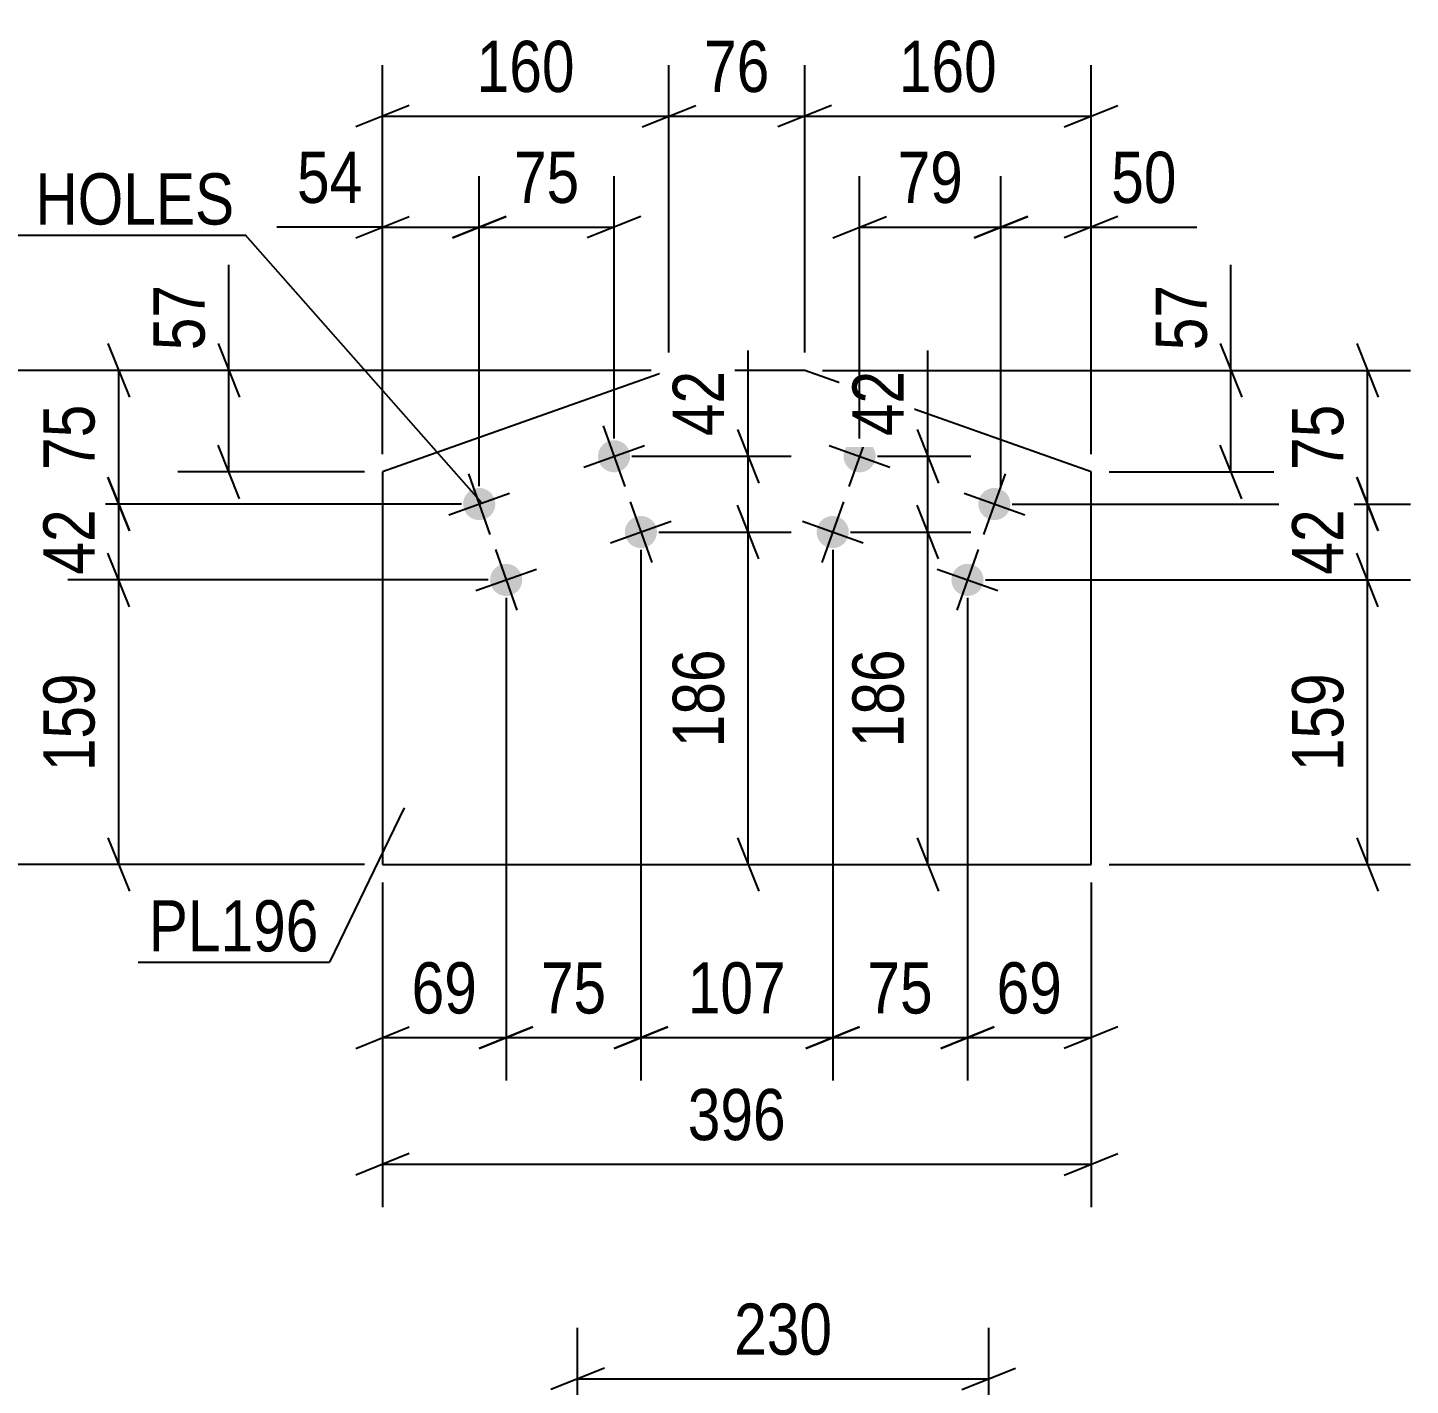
# Model space of a CAD drawing. Header units: millimetres. Extents: x 0 to 420, y 0 to 297.
# Drawn here: x 125.7 to 203, y 123.9 to 199.9 of the extents above; entities that cross this region are included whole.
import ezdxf

# ---------------------------------------------------------------- set-up
doc = ezdxf.new("R2010")
doc.units = ezdxf.units.MM
doc.styles.add('Arial Narrow', font='ARIALN.TTF', dxfattribs={"height": 0.2})

# ---------------------------------------------------------------- blocks, each defined once
blk = doc.blocks.new('Bolt-318893208-9013 - 9010')
at = {"linetype": 'Continuous'}
for points in [[(158.811, 175.067), (158.628, 175.023), (158.44, 175.017), (158.255, 175.052), (158.081, 175.124), (157.926, 175.23), (157.797, 175.366), (157.698, 175.527), (157.635, 175.704), (157.611, 175.891), (157.625, 176.078), (157.679, 176.259), (157.768, 176.424), (157.89, 176.567), (158.04, 176.682), (158.209, 176.763), (158.392, 176.807), (158.58, 176.812), (158.765, 176.778), (158.939, 176.706), (159.094, 176.599), (159.224, 176.463), (159.322, 176.303), (159.385, 176.125), (159.41, 175.939), (159.395, 175.751), (159.342, 175.571), (159.252, 175.405), (159.13, 175.262), (158.981, 175.148)], [(151.272, 172.392), (151.089, 172.348), (150.901, 172.343), (150.715, 172.377), (150.542, 172.449), (150.386, 172.555), (150.257, 172.692), (150.159, 172.852), (150.096, 173.03), (150.071, 173.216), (150.086, 173.404), (150.139, 173.584), (150.229, 173.749), (150.351, 173.893), (150.5, 174.007), (150.67, 174.088), (150.853, 174.132), (151.041, 174.137), (151.226, 174.103), (151.4, 174.031), (151.555, 173.925), (151.684, 173.788), (151.783, 173.628), (151.846, 173.451), (151.87, 173.264), (151.856, 173.077), (151.802, 172.896), (151.713, 172.731), (151.591, 172.588), (151.441, 172.473)], [(160.316, 170.825), (160.133, 170.781), (159.945, 170.776), (159.76, 170.811), (159.586, 170.883), (159.431, 170.989), (159.301, 171.125), (159.203, 171.286), (159.14, 171.463), (159.115, 171.65), (159.13, 171.837), (159.183, 172.018), (159.273, 172.183), (159.395, 172.326), (159.544, 172.441), (159.714, 172.522), (159.897, 172.566), (160.085, 172.571), (160.27, 172.537), (160.444, 172.465), (160.599, 172.358), (160.728, 172.222), (160.827, 172.062), (160.89, 171.884), (160.914, 171.698), (160.9, 171.51), (160.846, 171.33), (160.757, 171.164), (160.635, 171.021), (160.485, 170.907)], [(152.776, 168.151), (152.593, 168.107), (152.405, 168.102), (152.22, 168.136), (152.046, 168.208), (151.891, 168.314), (151.761, 168.451), (151.663, 168.611), (151.6, 168.788), (151.575, 168.975), (151.59, 169.163), (151.643, 169.343), (151.733, 169.508), (151.855, 169.652), (152.004, 169.766), (152.174, 169.847), (152.357, 169.891), (152.545, 169.896), (152.73, 169.862), (152.904, 169.79), (153.059, 169.684), (153.189, 169.547), (153.287, 169.387), (153.35, 169.21), (153.375, 169.023), (153.36, 168.836), (153.307, 168.655), (153.217, 168.49), (153.095, 168.347), (152.946, 168.232)]]:
    blk.add_hatch(color=1, dxfattribs=at).paths.add_polyline_path(points)
at = {"color": 1, "linetype": 'Continuous'}
for p, q in [((157.909, 177.611), (159.112, 174.218)), ((156.814, 175.313), (160.207, 176.516)), ((150.369, 174.937), (151.572, 171.544)), ((149.274, 172.638), (152.667, 173.842)), ((159.413, 173.37), (160.617, 169.977)), ((158.318, 171.072), (161.711, 172.275)), ((151.873, 170.695), (153.077, 167.303)), ((150.779, 168.397), (154.172, 169.601))]:
    blk.add_line(p, q, dxfattribs=at)
blk = doc.blocks.new('Part-318893208-9011 - 9010')
at = {"color": 2, "linetype": 'Continuous'}
for p, q in [((161.581, 180.718), (145.559, 175.034)), ((169.174, 180.718), (161.581, 180.718)), ((185.195, 175.034), (169.174, 180.718)), ((145.559, 175.034), (145.559, 153.079)), ((185.195, 153.079), (185.195, 175.034)), ((145.559, 153.079), (185.195, 153.079))]:
    blk.add_line(p, q, dxfattribs=at)
blk = doc.blocks.new('Bolt-318893208-9012 - 9010')
at = {"linetype": 'Continuous'}
for points in [[(173.093, 175.614, -1), (171.396, 176.216, -1)], [(180.632, 172.939, -1), (178.936, 173.541, -1)], [(171.588, 171.373, -1), (169.892, 171.974, -1)], [(179.128, 168.698, -1), (177.432, 169.3, -1)]]:
    blk.add_hatch(color=1, dxfattribs=at).paths.add_polyline_path(points)
at = {"color": 1, "linetype": 'Continuous'}
for p, q in [((172.846, 177.611), (171.643, 174.218)), ((170.548, 176.516), (173.941, 175.313)), ((180.386, 174.936), (179.182, 171.544)), ((171.342, 173.37), (170.138, 169.977)), ((178.088, 173.842), (181.481, 172.638)), ((169.044, 172.275), (172.436, 171.072)), ((178.882, 170.695), (177.678, 167.303)), ((176.583, 169.601), (179.976, 168.397))]:
    blk.add_line(p, q, dxfattribs=at)
blk = doc.blocks.new('StraightDimension-318893208-1964 - 1913')
at = {"color": 7, "linetype": 'Continuous'}
for p, q in [((156.472, 108.402), (156.472, 127.157)), ((179.472, 108.402), (179.472, 127.157)), ((157.972, 124.907), (154.972, 123.707)), ((177.972, 123.707), (180.972, 124.907)), ((156.472, 124.307), (179.472, 124.307))]:
    blk.add_line(p, q, dxfattribs=at)
at = {"color": 0}
blk.add_wipeout([(171.314, 125.057), (171.314, 129.257), (164.63, 129.257), (164.63, 125.057)], dxfattribs=at)
at = {"color": 3, "style": 'Arial Narrow'}
blk.add_text('230', height=2.8633, dxfattribs=at).set_placement((165.23, 125.657))
blk = doc.blocks.new('StraightDimension-318893208-9119 - 9010')
at = {"color": 7, "linetype": 'Continuous'}
for p, q in [((161.581, 181.718), (161.581, 197.787)), ((169.174, 181.718), (169.174, 197.787)), ((160.081, 194.337), (163.081, 195.537)), ((161.581, 194.937), (169.174, 194.937)), ((170.674, 195.537), (167.674, 194.337))]:
    blk.add_line(p, q, dxfattribs=at)
at = {"color": 0}
blk.add_wipeout([(167.806, 195.687), (167.806, 199.887), (162.949, 199.887), (162.949, 195.687)], dxfattribs=at)
at = {"color": 3, "style": 'Arial Narrow'}
blk.add_text('76', height=2.8633, dxfattribs=at).set_placement((163.549, 196.287))
blk = doc.blocks.new('StraightDimension-318893208-9118 - 9010')
at = {"color": 7, "linetype": 'Continuous'}
for p, q in [((169.174, 181.718), (169.174, 197.787)), ((185.195, 176.034), (185.195, 197.787)), ((170.674, 195.537), (167.674, 194.337)), ((169.174, 194.937), (185.195, 194.937)), ((183.695, 194.337), (186.695, 195.537))]:
    blk.add_line(p, q, dxfattribs=at)
at = {"color": 0}
blk.add_wipeout([(180.527, 195.687), (180.527, 199.887), (173.842, 199.887), (173.842, 195.687)], dxfattribs=at)
at = {"color": 3, "style": 'Arial Narrow'}
blk.add_text('160', height=2.8633, dxfattribs=at).set_placement((174.442, 196.287))
blk = doc.blocks.new('StraightDimension-318893208-10514 - 9010')
at = {"color": 7, "linetype": 'Continuous'}
for p, q in [((176.06, 175.915), (176.06, 181.821)), ((176.06, 175.915), (176.06, 181.821)), ((175.46, 177.415), (176.66, 174.415)), ((173.245, 175.915), (178.46, 175.915)), ((176.06, 171.674), (176.06, 175.915)), ((176.66, 170.174), (175.46, 173.174)), ((171.74, 171.674), (178.46, 171.674))]:
    blk.add_line(p, q, dxfattribs=at)
at = {"color": 0}
blk.add_wipeout([(175.31, 181.296), (171.11, 181.296), (171.11, 176.44), (175.31, 176.44)], dxfattribs=at)
at = {"color": 3, "style": 'Arial Narrow'}
blk.add_text('42', height=2.8633, rotation=90.00021, dxfattribs=at).set_placement((174.71, 177.04))
blk = doc.blocks.new('StraightDimension-318893208-9120 - 9010')
at = {"color": 7, "linetype": 'Continuous'}
for p, q in [((145.559, 176.034), (145.559, 197.787)), ((161.581, 181.718), (161.581, 197.787)), ((147.059, 195.537), (144.059, 194.337)), ((145.559, 194.937), (161.581, 194.937)), ((160.081, 194.337), (163.081, 195.537))]:
    blk.add_line(p, q, dxfattribs=at)
at = {"color": 0}
blk.add_wipeout([(156.913, 195.687), (156.913, 199.887), (150.228, 199.887), (150.228, 195.687)], dxfattribs=at)
at = {"color": 3, "style": 'Arial Narrow'}
blk.add_text('160', height=2.8633, dxfattribs=at).set_placement((150.828, 196.287))
blk = doc.blocks.new('StraightDimension-318893208-9126 - 9010')
at = {"color": 7, "linetype": 'Continuous'}
for p, q in [((145.559, 152.079), (145.559, 133.912)), ((185.195, 152.079), (185.195, 133.912)), ((147.059, 136.912), (144.059, 135.712)), ((183.695, 135.712), (186.695, 136.912)), ((145.559, 136.312), (185.195, 136.312))]:
    blk.add_line(p, q, dxfattribs=at)
at = {"color": 0}
blk.add_wipeout([(168.72, 137.062), (168.72, 141.262), (162.035, 141.262), (162.035, 137.062)], dxfattribs=at)
at = {"color": 3, "style": 'Arial Narrow'}
blk.add_text('396', height=2.8633, dxfattribs=at).set_placement((162.635, 137.662))
blk = doc.blocks.new('StraightDimension-318893208-9130 - 9010')
at = {"color": 7, "linetype": 'Continuous'}
for p, q in [((193.015, 180.718), (193.015, 186.624)), ((193.015, 180.718), (193.015, 186.624)), ((192.415, 182.218), (193.615, 179.218)), ((170.174, 180.718), (195.415, 180.718)), ((193.015, 175.034), (193.015, 180.718)), ((193.615, 173.534), (192.415, 176.534)), ((186.195, 175.034), (195.415, 175.034))]:
    blk.add_line(p, q, dxfattribs=at)
at = {"color": 0}
blk.add_wipeout([(192.265, 186.099), (188.065, 186.099), (188.065, 181.243), (192.265, 181.243)], dxfattribs=at)
at = {"color": 3, "style": 'Arial Narrow'}
blk.add_text('57', height=2.8633, rotation=90.00021, dxfattribs=at).set_placement((191.665, 181.843))
blk = doc.blocks.new('StraightDimension-318893208-10491 - 9010')
at = {"color": 7, "linetype": 'Continuous'}
for p, q in [((166.609, 170.174), (165.409, 173.174)), ((161.015, 171.674), (168.409, 171.674)), ((166.009, 153.079), (166.009, 171.674)), ((165.409, 154.579), (166.609, 151.579)), ((161.015, 153.079), (168.409, 153.079))]:
    blk.add_line(p, q, dxfattribs=at)
at = {"color": 0}
blk.add_wipeout([(165.259, 165.719), (161.059, 165.719), (161.059, 159.034), (165.259, 159.034)], dxfattribs=at)
at = {"color": 3, "style": 'Arial Narrow'}
blk.add_text('186', height=2.8633, rotation=90.00021, dxfattribs=at).set_placement((164.659, 159.634))
blk = doc.blocks.new('StraightDimension-318893208-9134 - 9010')
at = {"color": 7, "linetype": 'Continuous'}
for p, q in [((136.964, 180.718), (136.964, 186.624)), ((136.964, 180.718), (136.964, 186.624)), ((136.364, 182.218), (137.564, 179.218)), ((160.581, 180.718), (134.114, 180.718)), ((136.964, 175.034), (136.964, 180.718)), ((137.564, 173.534), (136.364, 176.534)), ((144.559, 175.034), (134.114, 175.034))]:
    blk.add_line(p, q, dxfattribs=at)
at = {"color": 0}
blk.add_wipeout([(136.214, 186.099), (132.014, 186.099), (132.014, 181.243), (136.214, 181.243)], dxfattribs=at)
at = {"color": 3, "style": 'Arial Narrow'}
blk.add_text('57', height=2.8633, rotation=90.00021, dxfattribs=at).set_placement((135.614, 181.843))
blk = doc.blocks.new('StraightDimension-318893208-9202 - 9010')
at = {"color": 7, "linetype": 'Continuous'}
for p, q in [((124.536, 179.218), (123.336, 182.218)), ((160.581, 180.718), (121.086, 180.718)), ((123.936, 153.079), (123.936, 180.718)), ((123.336, 154.579), (124.536, 151.579)), ((144.559, 153.079), (121.086, 153.079))]:
    blk.add_line(p, q, dxfattribs=at)
at = {"color": 0}
blk.add_wipeout([(123.186, 170.241), (118.986, 170.241), (118.986, 163.556), (123.186, 163.556)], dxfattribs=at)
at = {"color": 3, "style": 'Arial Narrow'}
blk.add_text('276', height=2.8633, rotation=90.00021, dxfattribs=at).set_placement((122.586, 164.156))
blk = doc.blocks.new('StraightDimension-318893208-10308 - 9010')
at = {"color": 7, "linetype": 'Continuous'}
for p, q in [((180.152, 174.11), (180.152, 191.583)), ((185.195, 176.034), (185.195, 191.583)), ((178.652, 188.133), (181.652, 189.333)), ((180.152, 188.733), (185.195, 188.733)), ((186.695, 189.333), (183.695, 188.133)), ((185.195, 188.733), (191.102, 188.733)), ((185.195, 188.733), (191.102, 188.733))]:
    blk.add_line(p, q, dxfattribs=at)
at = {"color": 0}
blk.add_wipeout([(190.577, 189.483), (190.577, 193.683), (185.72, 193.683), (185.72, 189.483)], dxfattribs=at)
at = {"color": 3, "style": 'Arial Narrow'}
blk.add_text('50', height=2.8633, dxfattribs=at).set_placement((186.32, 190.083))
blk = doc.blocks.new('StraightDimension-318893208-10309 - 9010')
at = {"color": 7, "linetype": 'Continuous'}
for p, q in [((172.245, 176.915), (172.245, 191.583)), ((180.152, 174.11), (180.152, 191.583)), ((170.745, 188.133), (173.745, 189.333)), ((172.245, 188.733), (180.152, 188.733)), ((181.652, 189.333), (178.652, 188.133))]:
    blk.add_line(p, q, dxfattribs=at)
at = {"color": 0}
blk.add_wipeout([(178.626, 189.483), (178.626, 193.683), (173.77, 193.683), (173.77, 189.483)], dxfattribs=at)
at = {"color": 3, "style": 'Arial Narrow'}
blk.add_text('79', height=2.8633, dxfattribs=at).set_placement((174.37, 190.083))
blk = doc.blocks.new('StraightDimension-318893208-10311 - 9010')
at = {"color": 7, "linetype": 'Continuous'}
for p, q in [((150.971, 174.24), (150.971, 191.583)), ((158.51, 176.915), (158.51, 191.583)), ((149.471, 188.133), (152.471, 189.333)), ((150.971, 188.733), (158.51, 188.733)), ((160.01, 189.333), (157.01, 188.133))]:
    blk.add_line(p, q, dxfattribs=at)
at = {"color": 0}
blk.add_wipeout([(157.168, 189.483), (157.168, 193.683), (152.312, 193.683), (152.312, 189.483)], dxfattribs=at)
at = {"color": 3, "style": 'Arial Narrow'}
blk.add_text('75', height=2.8633, dxfattribs=at).set_placement((152.912, 190.083))
blk = doc.blocks.new('StraightDimension-318893208-10312 - 9010')
at = {"color": 7, "linetype": 'Continuous'}
for p, q in [((145.559, 176.034), (145.559, 191.583)), ((150.971, 174.24), (150.971, 191.583)), ((145.559, 188.733), (139.653, 188.733)), ((145.559, 188.733), (139.653, 188.733)), ((144.059, 188.133), (147.059, 189.333)), ((145.559, 188.733), (150.971, 188.733)), ((152.471, 189.333), (149.471, 188.133))]:
    blk.add_line(p, q, dxfattribs=at)
at = {"color": 0}
blk.add_wipeout([(145.034, 189.483), (145.034, 193.683), (140.178, 193.683), (140.178, 189.483)], dxfattribs=at)
at = {"color": 3, "style": 'Arial Narrow'}
blk.add_text('54', height=2.8633, dxfattribs=at).set_placement((140.778, 190.083))
blk = doc.blocks.new('StraightDimension-318893208-10398 - 9010')
at = {"color": 7, "linetype": 'Continuous'}
for p, q in [((178.28, 167.999), (178.28, 140.996)), ((185.195, 152.079), (185.195, 140.996)), ((176.78, 142.796), (179.78, 143.996)), ((186.695, 143.996), (183.695, 142.796)), ((178.28, 143.396), (185.195, 143.396))]:
    blk.add_line(p, q, dxfattribs=at)
at = {"color": 0}
blk.add_wipeout([(184.166, 144.146), (184.166, 148.346), (179.309, 148.346), (179.309, 144.146)], dxfattribs=at)
at = {"color": 3, "style": 'Arial Narrow'}
blk.add_text('69', height=2.8633, dxfattribs=at).set_placement((179.909, 144.746))
blk = doc.blocks.new('StraightDimension-318893208-10399 - 9010')
at = {"color": 7, "linetype": 'Continuous'}
for p, q in [((170.74, 170.674), (170.74, 140.996)), ((178.28, 167.999), (178.28, 140.996)), ((169.24, 142.796), (172.24, 143.996)), ((179.78, 143.996), (176.78, 142.796)), ((170.74, 143.396), (178.28, 143.396))]:
    blk.add_line(p, q, dxfattribs=at)
at = {"color": 0}
blk.add_wipeout([(176.938, 144.146), (176.938, 148.346), (172.082, 148.346), (172.082, 144.146)], dxfattribs=at)
at = {"color": 3, "style": 'Arial Narrow'}
blk.add_text('75', height=2.8633, dxfattribs=at).set_placement((172.682, 144.746))
blk = doc.blocks.new('StraightDimension-318893208-10400 - 9010')
at = {"color": 7, "linetype": 'Continuous'}
for p, q in [((160.015, 170.674), (160.015, 140.996)), ((170.74, 170.674), (170.74, 140.996)), ((158.515, 142.796), (161.515, 143.996)), ((172.24, 143.996), (169.24, 142.796)), ((160.015, 143.396), (170.74, 143.396))]:
    blk.add_line(p, q, dxfattribs=at)
at = {"color": 0}
blk.add_wipeout([(168.72, 144.146), (168.72, 148.346), (162.035, 148.346), (162.035, 144.146)], dxfattribs=at)
at = {"color": 3, "style": 'Arial Narrow'}
blk.add_text('107', height=2.8633, dxfattribs=at).set_placement((162.635, 144.746))
blk = doc.blocks.new('StraightDimension-318893208-10401 - 9010')
at = {"color": 7, "linetype": 'Continuous'}
for p, q in [((160.015, 170.674), (160.015, 140.996)), ((152.475, 167.999), (152.475, 140.996)), ((150.975, 142.796), (153.975, 143.996)), ((161.515, 143.996), (158.515, 142.796)), ((152.475, 143.396), (160.015, 143.396))]:
    blk.add_line(p, q, dxfattribs=at)
at = {"color": 0}
blk.add_wipeout([(158.673, 144.146), (158.673, 148.346), (153.817, 148.346), (153.817, 144.146)], dxfattribs=at)
at = {"color": 3, "style": 'Arial Narrow'}
blk.add_text('75', height=2.8633, dxfattribs=at).set_placement((154.417, 144.746))
blk = doc.blocks.new('StraightDimension-318893208-10402 - 9010')
at = {"color": 7, "linetype": 'Continuous'}
for p, q in [((152.475, 167.999), (152.475, 140.996)), ((145.559, 152.079), (145.559, 140.996)), ((144.059, 142.796), (147.059, 143.996)), ((153.975, 143.996), (150.975, 142.796)), ((145.559, 143.396), (152.475, 143.396))]:
    blk.add_line(p, q, dxfattribs=at)
at = {"color": 0}
blk.add_wipeout([(151.445, 144.146), (151.445, 148.346), (146.589, 148.346), (146.589, 144.146)], dxfattribs=at)
at = {"color": 3, "style": 'Arial Narrow'}
blk.add_text('69', height=2.8633, dxfattribs=at).set_placement((147.189, 144.746))
blk = doc.blocks.new('StraightDimension-318893208-10444 - 9010')
at = {"color": 7, "linetype": 'Continuous'}
for p, q in [((130.204, 182.218), (131.404, 179.218)), ((160.581, 180.718), (127.954, 180.718)), ((130.804, 173.24), (130.804, 180.718)), ((131.404, 171.74), (130.204, 174.74)), ((149.971, 173.24), (127.954, 173.24))]:
    blk.add_line(p, q, dxfattribs=at)
at = {"color": 0}
blk.add_wipeout([(130.054, 179.407), (125.854, 179.407), (125.854, 174.551), (130.054, 174.551)], dxfattribs=at)
at = {"color": 3, "style": 'Arial Narrow'}
blk.add_text('75', height=2.8633, rotation=90.00021, dxfattribs=at).set_placement((129.454, 175.151))
blk = doc.blocks.new('StraightDimension-318893208-10445 - 9010')
at = {"color": 7, "linetype": 'Continuous'}
for p, q in [((130.204, 174.74), (131.404, 171.74)), ((149.971, 173.24), (127.954, 173.24)), ((130.804, 168.999), (130.804, 173.24)), ((131.404, 167.499), (130.204, 170.499)), ((151.475, 168.999), (127.954, 168.999))]:
    blk.add_line(p, q, dxfattribs=at)
at = {"color": 0}
blk.add_wipeout([(130.054, 173.548), (125.854, 173.548), (125.854, 168.692), (130.054, 168.692)], dxfattribs=at)
at = {"color": 3, "style": 'Arial Narrow'}
blk.add_text('42', height=2.8633, rotation=90.00021, dxfattribs=at).set_placement((129.454, 169.292))
blk = doc.blocks.new('StraightDimension-318893208-10446 - 9010')
at = {"color": 7, "linetype": 'Continuous'}
for p, q in [((131.404, 167.499), (130.204, 170.499)), ((151.475, 168.999), (127.954, 168.999)), ((130.804, 153.079), (130.804, 168.999)), ((130.204, 154.579), (131.404, 151.579)), ((144.559, 153.079), (127.954, 153.079))]:
    blk.add_line(p, q, dxfattribs=at)
at = {"color": 0}
blk.add_wipeout([(130.054, 164.382), (125.854, 164.382), (125.854, 157.697), (130.054, 157.697)], dxfattribs=at)
at = {"color": 3, "style": 'Arial Narrow'}
blk.add_text('159', height=2.8633, rotation=90.00021, dxfattribs=at).set_placement((129.454, 158.297))
blk = doc.blocks.new('StraightDimension-318893208-10467 - 9010')
at = {"color": 7, "linetype": 'Continuous'}
for p, q in [((200.049, 182.218), (201.249, 179.218)), ((170.174, 180.718), (203.049, 180.718)), ((200.649, 173.24), (200.649, 180.718)), ((201.249, 171.74), (200.049, 174.74)), ((180.784, 173.24), (203.049, 173.24))]:
    blk.add_line(p, q, dxfattribs=at)
at = {"color": 0}
blk.add_wipeout([(199.899, 179.407), (195.699, 179.407), (195.699, 174.551), (199.899, 174.551)], dxfattribs=at)
at = {"color": 3, "style": 'Arial Narrow'}
blk.add_text('75', height=2.8633, rotation=90.00021, dxfattribs=at).set_placement((199.299, 175.151))
blk = doc.blocks.new('StraightDimension-318893208-10468 - 9010')
at = {"color": 7, "linetype": 'Continuous'}
for p, q in [((200.049, 174.74), (201.249, 171.74)), ((180.784, 173.24), (203.049, 173.24)), ((200.649, 168.999), (200.649, 173.24)), ((201.249, 167.499), (200.049, 170.499)), ((179.28, 168.999), (203.049, 168.999))]:
    blk.add_line(p, q, dxfattribs=at)
at = {"color": 0}
blk.add_wipeout([(199.899, 173.548), (195.699, 173.548), (195.699, 168.691), (199.899, 168.691)], dxfattribs=at)
at = {"color": 3, "style": 'Arial Narrow'}
blk.add_text('42', height=2.8633, rotation=90.00021, dxfattribs=at).set_placement((199.299, 169.291))
blk = doc.blocks.new('StraightDimension-318893208-10469 - 9010')
at = {"color": 7, "linetype": 'Continuous'}
for p, q in [((201.249, 167.499), (200.049, 170.499)), ((179.28, 168.999), (203.049, 168.999)), ((200.649, 153.079), (200.649, 168.999)), ((200.049, 154.579), (201.249, 151.579)), ((186.195, 153.079), (203.049, 153.079))]:
    blk.add_line(p, q, dxfattribs=at)
at = {"color": 0}
blk.add_wipeout([(199.899, 164.381), (195.699, 164.381), (195.699, 157.697), (199.899, 157.697)], dxfattribs=at)
at = {"color": 3, "style": 'Arial Narrow'}
blk.add_text('159', height=2.8633, rotation=90.00021, dxfattribs=at).set_placement((199.299, 158.297))
blk = doc.blocks.new('StraightDimension-318893208-10490 - 9010')
at = {"color": 7, "linetype": 'Continuous'}
for p, q in [((166.009, 175.915), (166.009, 181.821)), ((166.009, 175.915), (166.009, 181.821)), ((165.409, 177.415), (166.609, 174.415)), ((159.51, 175.915), (168.409, 175.915)), ((166.009, 171.674), (166.009, 175.915)), ((166.609, 170.174), (165.409, 173.174)), ((161.015, 171.674), (168.409, 171.674))]:
    blk.add_line(p, q, dxfattribs=at)
at = {"color": 0}
blk.add_wipeout([(165.259, 181.296), (161.059, 181.296), (161.059, 176.44), (165.259, 176.44)], dxfattribs=at)
at = {"color": 3, "style": 'Arial Narrow'}
blk.add_text('42', height=2.8633, rotation=90.00021, dxfattribs=at).set_placement((164.659, 177.04))
blk = doc.blocks.new('StraightDimension-318893208-10515 - 9010')
at = {"color": 7, "linetype": 'Continuous'}
for p, q in [((176.66, 170.174), (175.46, 173.174)), ((171.74, 171.674), (178.46, 171.674)), ((176.06, 153.079), (176.06, 171.674)), ((175.46, 154.579), (176.66, 151.579)), ((171.74, 153.079), (178.46, 153.079))]:
    blk.add_line(p, q, dxfattribs=at)
at = {"color": 0}
blk.add_wipeout([(175.31, 165.719), (171.11, 165.719), (171.11, 159.034), (175.31, 159.034)], dxfattribs=at)
at = {"color": 3, "style": 'Arial Narrow'}
blk.add_text('186', height=2.8633, rotation=90.00021, dxfattribs=at).set_placement((174.71, 159.634))
blk = doc.blocks.new('Mark-318893208-9464 - 9010')
at = {"color": 30, "linetype": 'Continuous'}
for p in [(146.771, 156.251), (131.888, 147.616)]:
    blk.add_line(p, (142.592, 147.616), dxfattribs=at)
at = {"color": 0}
blk.add_wipeout([(141.992, 148.216), (141.992, 151.216), (132.488, 151.216), (132.488, 148.216)], dxfattribs=at)
blk.add_wipeout([(141.992, 148.216), (141.992, 151.216), (132.488, 151.216), (132.488, 148.216)], dxfattribs=at)
at = {"color": 3, "style": 'Arial Narrow'}
blk.add_text('PL196', height=2.8633, dxfattribs=at).set_placement((132.488, 148.216))
blk = doc.blocks.new('MarkSet-318893208-10434 - 9010')
at = {"color": 7, "linetype": 'Continuous'}
for p in [(111.154, 188.276), (151.09, 173.329)]:
    blk.add_line(p, (137.894, 188.276), dxfattribs=at)
at = {"color": 0}
for points in [[(113.582, 188.876), (113.582, 191.876), (111.754, 191.876), (111.754, 188.876)], [(116.31, 188.876), (116.31, 191.876), (114.482, 191.876), (114.482, 188.876)], [(120.867, 188.876), (120.867, 191.876), (117.21, 191.876), (117.21, 188.876)], [(137.294, 188.876), (137.294, 191.876), (121.767, 191.876), (121.767, 188.876)]]:
    blk.add_wipeout(points, dxfattribs=at)
for points in [[(113.582, 188.876), (113.582, 191.876), (111.754, 191.876), (111.754, 188.876)], [(116.31, 188.876), (116.31, 191.876), (114.482, 191.876), (114.482, 188.876)], [(120.867, 188.876), (120.867, 191.876), (117.21, 191.876), (117.21, 188.876)], [(137.294, 188.876), (137.294, 191.876), (121.767, 191.876), (121.767, 188.876)]]:
    blk.add_wipeout(points, dxfattribs=at)
at = {"color": 3, "style": 'Arial Narrow'}
for s, height, p in [('Ø  HOLES', 2.8633, (121.767, 188.876)), ('8', 2.863, (111.754, 188.876)), ('#', 2.863, (114.482, 188.876)), ('18', 2.8633, (117.21, 188.876))]:
    blk.add_text(s, height=height, dxfattribs=at).set_placement(p)

msp = doc.modelspace()

# ---------------------------------------------------------------- block references
for name in ['StraightDimension-318893208-9119 - 9010', 'Part-318893208-9011 - 9010', 'Bolt-318893208-9013 - 9010', 'Bolt-318893208-9012 - 9010', 'StraightDimension-318893208-9126 - 9010', 'StraightDimension-318893208-1964 - 1913']:
    msp.add_blockref(name, (0, 0))

# ---------------------------------------------------------------- next in the draw order: block references
for name in ['StraightDimension-318893208-9120 - 9010', 'StraightDimension-318893208-9118 - 9010', 'StraightDimension-318893208-10491 - 9010', 'StraightDimension-318893208-10398 - 9010']:
    msp.add_blockref(name, (0, 0))

# ---------------------------------------------------------------- next in the draw order: block references
for name in ['StraightDimension-318893208-9134 - 9010', 'StraightDimension-318893208-10514 - 9010']:
    msp.add_blockref(name, (0, 0))

# ---------------------------------------------------------------- next in the draw order: block references
for name in ['StraightDimension-318893208-9130 - 9010', 'StraightDimension-318893208-9202 - 9010', 'StraightDimension-318893208-10399 - 9010']:
    msp.add_blockref(name, (0, 0))

# ---------------------------------------------------------------- next in the draw order: block references
for name in ['StraightDimension-318893208-10311 - 9010', 'StraightDimension-318893208-10308 - 9010', 'StraightDimension-318893208-10400 - 9010']:
    msp.add_blockref(name, (0, 0))

# ---------------------------------------------------------------- next in the draw order: block references
for name in ['StraightDimension-318893208-10312 - 9010', 'StraightDimension-318893208-10309 - 9010', 'StraightDimension-318893208-10401 - 9010']:
    msp.add_blockref(name, (0, 0))

# ---------------------------------------------------------------- next in the draw order: block references
for name in ['StraightDimension-318893208-10444 - 9010', 'StraightDimension-318893208-10467 - 9010', 'StraightDimension-318893208-10402 - 9010']:
    msp.add_blockref(name, (0, 0))

# ---------------------------------------------------------------- next in the draw order: block references
for name in ['StraightDimension-318893208-10490 - 9010', 'StraightDimension-318893208-10445 - 9010', 'StraightDimension-318893208-10468 - 9010', 'StraightDimension-318893208-10515 - 9010']:
    msp.add_blockref(name, (0, 0))

# ---------------------------------------------------------------- next in the draw order: block references
for name in ['MarkSet-318893208-10434 - 9010', 'StraightDimension-318893208-10446 - 9010', 'StraightDimension-318893208-10469 - 9010']:
    msp.add_blockref(name, (0, 0))

# ---------------------------------------------------------------- next in the draw order: block references
msp.add_blockref('Mark-318893208-9464 - 9010', (0, 0))

doc.saveas('drawing.dxf')
